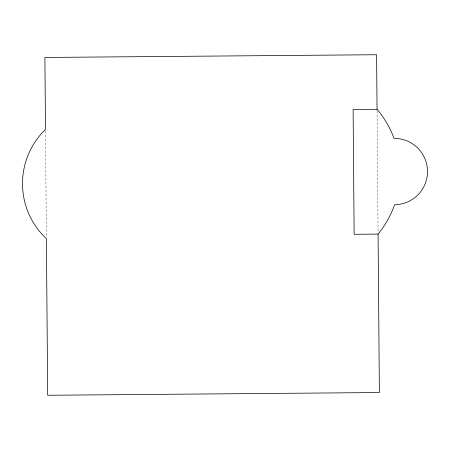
<?xml version="1.0" encoding="UTF-8"?>
<svg xmlns="http://www.w3.org/2000/svg" width="450" height="450" viewBox="0 0 450 450"><rect width="100%" height="100%" fill="white"/><g stroke="black" fill="none" stroke-linecap="round" stroke-linejoin="round"><path stroke-width="0.34" stroke-dasharray="2.25 1.69" d="M377.061 110.677L378.062 231.992M45.506 130.804L46.378 237.291"/><path stroke-width="0.67" d="M377.049 109.271L353.115 109.468L354.139 234.292L378.079 234.096A97.582 97.582 0 0 0 394.588 204.733A33.188 33.188 0 0 0 427.5 171.276A33.188 33.188 0 0 0 394.043 138.364A97.582 97.582 0 0 0 377.049 109.271L376.599 54.731L44.899 57.459L45.495 129.403A75.409 75.409 0 0 0 46.389 238.691L47.683 395.269L379.378 392.541L378.079 234.096"/></g></svg>
